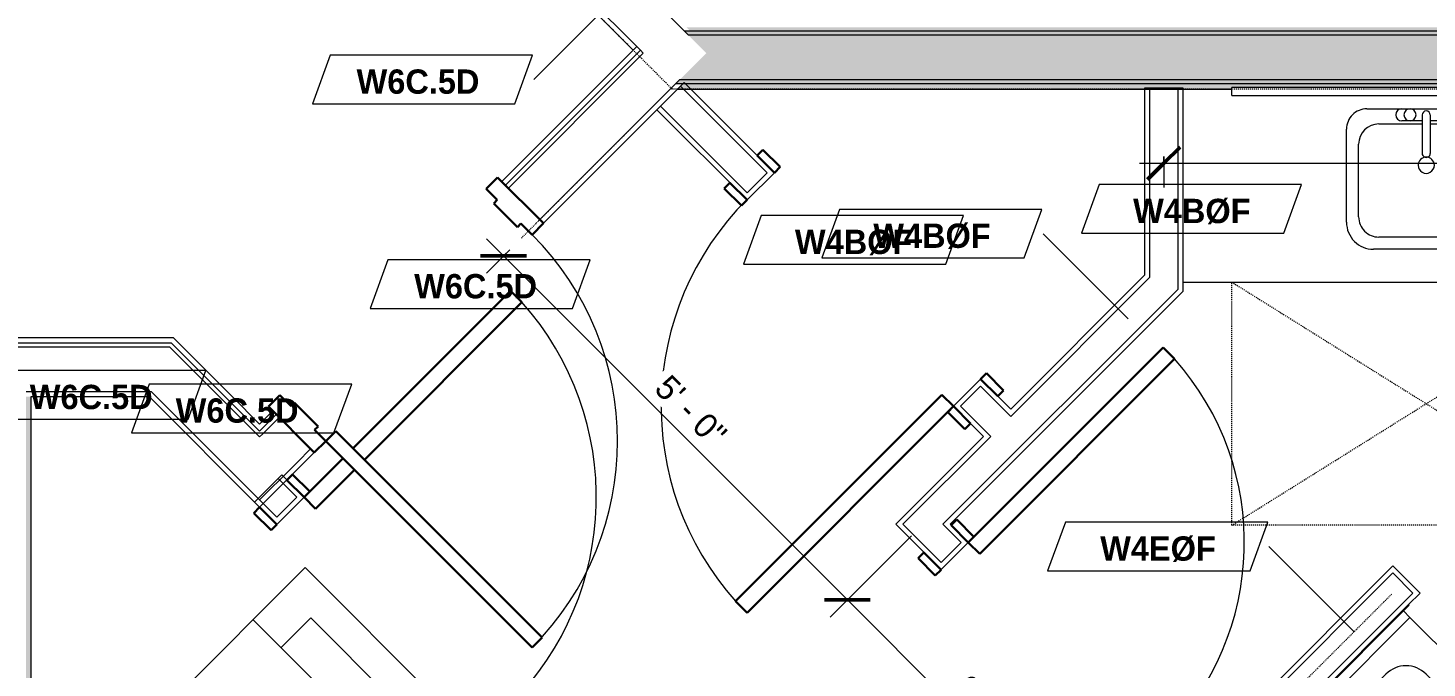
# Model space of a CAD drawing. Header units: inches. Extents: x -4010 to -1814, y 9846 to 12241.
# Drawn here: x -2518.8 to -2346.1, y 10339.9 to 10418.9 of the extents above; entities that cross this region are included whole.
import ezdxf

# ---------------------------------------------------------------- set-up
doc = ezdxf.new("R2010")
doc.units = ezdxf.units.IN
doc.header["$MEASUREMENT"] = 0
for name, pattern in [('Dash', [0.25, 0.125, -0.125]), ('Dash 3_32_', [0.1875, 0.09375, -0.09375]), ('Dash_2_', [0.25, 0.125, -0.125])]:
    doc.linetypes.add(name, pattern=pattern)
for name, color, linetype, lineweight in [('0-1', 7, 'Continuous', 5), ('0-2', 7, 'Continuous', 9), ('A-ANNO-DIMS', 211, 'Continuous', 9), ('A-ANNO-DIMS-32', 211, 'Continuous', 9), ('A-DETL-1', 90, 'Dash 3_32_', 18), ('A-DOOR-1', 7, 'Continuous', 9), ('A-DOOR-2', 10, 'Continuous', 30), ('A-DOOR-3', 31, 'Continuous', 9), ('A-DOOR-4', 31, 'Continuous', 30), ('A-DOOR-FRAM-2', 10, 'Continuous', 30), ('A-DOOR-FRAM-3', 31, 'Continuous', 30), ('A-GENM', 5, 'Continuous', 9), ('A-GENM-HDLN', 13, 'Dash', 9), ('A-WALL', 113, 'Continuous', 18), ('A-WALL-2', 250, 'Continuous', 18), ('A-WALL-3', 113, 'Continuous', 9), ('A-WALL-IDEN', 211, 'Continuous', 9), ('G-ANNO-SYMB-4', 111, 'Dash_2_', 9), ('I-WALL-1', 21, 'Continuous', 18), ('I-WALL-2', 241, 'Continuous', 5), ('I-WALL-3', 7, 'Continuous', 9), ('I-WALL-4', 2, 'Continuous', 9), ('P-SANR-FIXT', 6, 'Continuous', 9), ('Q-CASE', 31, 'Continuous', 9)]:
    doc.layers.add(name, color=color, linetype=linetype, lineweight=lineweight)
doc.styles.add('Century Gothic', font='ufonts.com_century-gothic.ttf', dxfattribs={"height": 3})
doc.styles.add('Century Gothic_B_1', font='GOTHICB.TTF', dxfattribs={"height": 3})
doc.dimstyles.new('OD_1__HACK_2', dxfattribs={"dimscale": 12, "dimtxt": 3.132505, "dimasz": 0.333333, "dimexe": 0.25, "dimexo": 0.166667, "dimgap": 0.041667, "dimtad": 1, "dimdec": 4, "dimrnd": 0.0625, "dimzin": 3, "dimdsep": 46, "dimlunit": 4, "dimtxsty": 'Century Gothic', "dimblk1": 'OBLIQUE', "dimblk2": 'OBLIQUE', "dimsah": 1, "dimcen": 0.09, "dimdle": 0.25, "dimazin": 0, "dimtfac": 1, "dimtdec": 4, "dimtix": 1, "dimtmove": 0, "dimatfit": 3, "dimfxl": 1, "dimtvp": 1, "dimtfill": 1, "dimfrac": 2, "dimtolj": 1, "dimtzin": 0, "dimarcsym": 2})

# ---------------------------------------------------------------- blocks, each defined once
blk = doc.blocks.new('HOLLOW METAL - UNIT DOOR-2191978-UNIT PLANS - 1ST FLOOR')
at = {"layer": 'A-DOOR-1'}
blk.add_arc((18, 3.875), 36, 90, 180, dxfattribs=at)
at = {"layer": 'A-DOOR-2'}
for p, q in [((18, 39.875), (16.25, 39.875)), ((16.25, 39.875), (16.25, 3.875)), ((18, 3.875), (18, 39.875)), ((16.25, 3.875), (18, 3.875))]:
    blk.add_line(p, q, dxfattribs=at)
at = {"layer": 'A-DOOR-FRAM-2'}
for p, q in [((-18, 3.875), (-20, 3.875)), ((-20, 3.875), (-20, -4.125)), ((-18, 1.9375), (-18, 3.875)), ((18, 3.875), (18, 1.9375)), ((20, 3.875), (18, 3.875)), ((20, -4.125), (20, 3.875)), ((-17.375, 1.9375), (-18, 1.9375)), ((-17.375, -2.1875), (-17.375, 1.9375)), ((18, 1.9375), (17.375, 1.9375)), ((17.375, 1.9375), (17.375, -2.1875)), ((-18, -4.125), (-18, -2.1875)), ((-18, -2.1875), (-17.375, -2.1875)), ((17.375, -2.1875), (18, -2.1875)), ((18, -2.1875), (18, -4.125)), ((-20, -4.125), (-18, -4.125)), ((18, -4.125), (20, -4.125))]:
    blk.add_line(p, q, dxfattribs=at)
blk = doc.blocks.new('CTR - 1st Phase - Common Walls_rvt-1-UNIT PLANS - 1ST FLOOR')
at = {"layer": 'I-WALL-1'}
for points in [[(-2438.62, 10411.35), (-2370.22, 10411.35), (-2370.22, 10411.54), (-2322.22, 10411.54), (-2322.22, 10411.35), (-2104.82, 10411.35), (-2104.82, 10411.98), (-2437.99, 10411.98)], [(-2518.37, 10263.71), (-2518.37, 10373.41), (-2519, 10373.41), (-2519, 10263.71)]]:
    blk.add_hatch(color=256, dxfattribs=at).paths.add_polyline_path(points, flags=0)
at = {"layer": 'I-WALL-2'}
for points in [[(-2437.49, 10412.48), (-2104.82, 10412.48), (-2104.82, 10417.98), (-2437.25, 10417.98), (-2435.06, 10415.79), (-2438.37, 10412.48)], [(-2437.25, 10417.98), (-2104.82, 10417.98), (-2104.82, 10418.48), (-2437.75, 10418.48)], [(-2431.14, 10418.48), (-2104.82, 10418.48), (-2104.82, 10418.98), (-2437.54, 10418.98), (-2437.04, 10418.48), (-2436.16, 10418.48)], [(-2437.99, 10411.98), (-2104.82, 10411.98), (-2104.82, 10412.48), (-2438.37, 10412.48), (-2438.87, 10411.98)]]:
    blk.add_hatch(color=256, dxfattribs=at).paths.add_polyline_path(points, flags=0)
at = {"layer": 'A-WALL-2'}
for p, q in [((-2437.75, 10418.48), (-2455.6, 10436.33)), ((-2443.64, 10416.58), (-2459.49, 10432.44)), ((-2437.04, 10418.48), (-2437.75, 10418.48)), ((-2437.25, 10417.98), (-2437.75, 10418.48)), ((-2437.25, 10417.98), (-2437.75, 10418.48)), ((-2435.66, 10417.98), (-2437.25, 10417.98)), ((-2436.16, 10418.48), (-2437.04, 10418.48)), ((-2104.82, 10418.48), (-2436.16, 10418.48)), ((-2104.82, 10417.98), (-2435.66, 10417.98)), ((-2443.64, 10416.58), (-2444.08, 10416.14)), ((-2443.19, 10416.14), (-2443.64, 10416.58)), ((-2443.64, 10416.58), (-2443.19, 10416.14)), ((-2443.19, 10416.14), (-2443.64, 10415.7)), ((-2442.84, 10415.79), (-2443.28, 10415.35)), ((-2442.84, 10415.79), (-2443.19, 10416.14)), ((-2443.19, 10416.14), (-2442.84, 10415.79)), ((-2459.85, 10399.49), (-2443.64, 10415.7)), ((-2459.49, 10399.14), (-2443.28, 10415.35)), ((-2438.87, 10411.98), (-2438.37, 10412.48)), ((-2437.49, 10412.48), (-2438.37, 10412.48)), ((-2104.82, 10412.48), (-2437.49, 10412.48)), ((-2455.6, 10395.25), (-2439.39, 10411.46)), ((-2438.95, 10411.9), (-2439.39, 10411.46)), ((-2438.87, 10411.98), (-2438.95, 10411.9)), ((-2437.99, 10411.98), (-2438.87, 10411.98)), ((-2104.82, 10411.98), (-2437.99, 10411.98)), ((-2526.12, 10380.04), (-2501.09, 10380.04)), ((-2526.12, 10379.54), (-2501.3, 10379.54)), ((-2501.3, 10379.54), (-2495.8, 10374.04)), ((-2501.09, 10380.04), (-2500.59, 10379.54)), ((-2500.59, 10379.54), (-2494.46, 10373.41)), ((-2519, 10374.04), (-2503.57, 10374.04)), ((-2503.57, 10374.04), (-2502.95, 10373.41)), ((-2502.95, 10373.41), (-2490.19, 10360.66)), ((-2495.8, 10374.04), (-2495.17, 10373.41)), ((-2495.17, 10373.41), (-2490.19, 10368.44)), ((-2494.46, 10373.41), (-2490.19, 10369.14)), ((-2489.75, 10369.59), (-2488.13, 10371.21)), ((-2489.75, 10369.59), (-2490.19, 10369.14)), ((-2489.4, 10369.23), (-2489.84, 10368.79)), ((-2489.4, 10369.23), (-2487.78, 10370.85)), ((-2489.84, 10368.79), (-2490.19, 10368.44)), ((-2485.51, 10365.34), (-2483.89, 10366.96)), ((-2486.3, 10364.55), (-2490.19, 10360.66)), ((-2485.51, 10365.34), (-2486.3, 10364.55))]:
    blk.add_line(p, q, dxfattribs=at)
at = {"layer": 'I-WALL-3'}
for p, q in [((-2459.93, 10432), (-2444.08, 10416.14)), ((-2444.08, 10416.14), (-2460.29, 10399.93)), ((-2455.16, 10394.81), (-2438.95, 10411.02)), ((-2438.95, 10411.02), (-2438.62, 10411.35)), ((-2438.62, 10411.35), (-2370.22, 10411.35)), ((-2500.83, 10380.66), (-2526.62, 10380.66)), ((-2500.21, 10380.04), (-2500.83, 10380.66)), ((-2493.58, 10373.41), (-2500.21, 10380.04)), ((-2518.37, 10299.62), (-2518.37, 10373.41)), ((-2518.37, 10373.41), (-2503.83, 10373.41)), ((-2503.83, 10373.41), (-2490.19, 10359.77)), ((-2490.19, 10370.03), (-2493.58, 10373.41)), ((-2488.57, 10371.65), (-2490.19, 10370.03)), ((-2485.07, 10364.9), (-2483.45, 10366.52)), ((-2489.75, 10360.22), (-2485.07, 10364.9)), ((-2490.19, 10359.77), (-2489.75, 10360.22))]:
    blk.add_line(p, q, dxfattribs=at)
at = {"layer": '0-2', "rotation": 225.0000000000013}
blk.add_blockref('HOLLOW METAL - UNIT DOOR-2191978-UNIT PLANS - 1ST FLOOR', (-2472.04, 10383.4), dxfattribs=at)
blk = doc.blocks.new('SWING - SINGLE - FLUSH - 2-10 x 6-8 - PRIVACY-V109-UNIT PLANS - 1ST FLOOR')
at = {"layer": 'A-DOOR-3'}
blk.add_arc((17, -2.37), 34.07, 180, 266.6343, dxfattribs=at)
at = {"layer": 'A-DOOR-4'}
for p, q in [((15, -2.37), (15, -36.38)), ((17, -2.37), (15, -2.37)), ((17, -2.37), (17, -36.38)), ((17, -36.38), (15, -36.38))]:
    blk.add_line(p, q, dxfattribs=at)
at = {"layer": 'A-DOOR-FRAM-3'}
for p, q in [((-20, 2.38), (-20, 3.38)), ((-20, 3.38), (-17, 3.38)), ((-17, 2.38), (-20, 2.38)), ((-17, 3.38), (-17, 2.38)), ((17, 2.38), (17, 3.38)), ((17, 3.38), (20, 3.38)), ((20, 2.38), (17, 2.38)), ((20, 3.38), (20, 2.38)), ((-20, -2.37), (-17, -2.37)), ((-20, -3.37), (-20, -2.37)), ((-17, -3.37), (-20, -3.37)), ((-17, -2.37), (-17, -3.37)), ((17, -2.37), (20, -2.37)), ((17, -3.37), (17, -2.37)), ((20, -3.37), (17, -3.37)), ((20, -2.37), (20, -3.37))]:
    blk.add_line(p, q, dxfattribs=at)
blk = doc.blocks.new('M_Sink Vanity-Square - 500 x 440mm-1372835-UNIT PLANS - 1ST FLOOR')
at = {"layer": 'P-SANR-FIXT'}
for p, q in [((-5.72, 10.23), (7.14, 10.23)), ((-5.22, 8.73), (6.46, 8.73)), ((10.46, 6.91), (10.46, -4.59)), ((-9.22, -4.59), (-9.22, 6.73)), ((-7.72, -2.72), (-7.72, 6.23)), ((8.96, 6.23), (8.96, -2.72)), ((0.12, -6.33), (0.12, -1.59)), ((1.12, -6.33), (1.12, -1.59)), ((0.12, -5.22), (-5.22, -5.22)), ((-2.88, -5.59), (0.12, -5.59)), ((6.46, -5.22), (1.12, -5.22)), ((1.12, -5.59), (3.62, -5.59)), ((7.96, -7.09), (-6.72, -7.09)), ((3.62, -7.09), (-2.88, -7.09))]:
    blk.add_line(p, q, dxfattribs=at)
for centre, radius, start, end in [((-5.72, 6.73), 3.5, 90, 180), ((-5.22, 6.23), 2.5, 90, 180), ((6.46, 6.23), 2.5, 360, 90), ((7.14, 6.91), 3.32, 360, 90), ((0.62, -0.13), 1, 360, 180), ((0.62, -0.13), 1, 180, 0), ((0.62, -1.59), 0.5, 360, 180), ((-5.22, -2.72), 2.5, 180, 270), ((6.46, -2.72), 2.5, 270, 360), ((-6.72, -4.59), 2.5, 180, 270), ((7.96, -4.59), 2.5, 270, 0), ((-2.88, -6.34), 0.75, 90, 270), ((-1.88, -6.34), 0.75, 360, 180), ((-1.88, -6.34), 0.75, 180, 0), ((0.62, -6.33), 0.5, 180, 0), ((2.62, -6.34), 0.75, 0, 180), ((2.62, -6.34), 0.75, 180, 0), ((3.62, -6.34), 0.75, 270, 90)]:
    blk.add_arc(centre, radius, start, end, dxfattribs=at)
blk = doc.blocks.new('Bath Vanity - Bath Vanity 60_-3668790-UNIT PLANS - 1ST FLOOR')
at = {"layer": 'Q-CASE'}
for p, q in [((30.74, 24), (-29.26, 24)), ((-29.26, 24), (-29.26, 0.19))]:
    blk.add_line(p, q, dxfattribs=at)
blk = doc.blocks.new('BATHROOM MIRROR - BATHROOM MIRROR 48_-3124766-UNIT PLANS - 1ST FLOOR')
at = {"layer": 'Q-CASE'}
for p, q in [((24.74, 24), (-23.26, 24)), ((-23.26, 23), (-23.26, 24)), ((-23.26, 23), (24.74, 23)), ((24.74, 24), (24.74, 23))]:
    blk.add_line(p, q, dxfattribs=at)
blk = doc.blocks.new('CTS6032CP - CTS6032CP-3806650-UNIT PLANS - 1ST FLOOR')
at = {"layer": 'P-SANR-FIXT'}
for p, q in [((0.12, 33), (0, 33)), ((0, 0), (0, 33)), ((0.12, 0.12), (0.12, 33)), ((60, 33), (59.88, 33)), ((59.88, 33), (59.88, 0.12)), ((60, 33), (60, 0)), ((0.12, 32), (1.25, 32)), ((58.75, 32), (1.25, 32)), ((1.25, 4.25), (1.25, 32)), ((58.75, 32), (59.88, 32)), ((58.75, 32), (58.75, 4.31)), ((7.6, 28.46), (53.48, 28.46)), ((52.5, 26), (13.5, 26)), ((4.1, 7.77), (4.1, 24.96)), ((56.98, 24.96), (56.98, 7.77)), ((10, 22.5), (10, 8.75)), ((56, 8.75), (56, 22.5)), ((4.31, 4.25), (1.25, 8.02)), ((58.75, 7.23), (55.94, 4.25)), ((13.5, 5.25), (52.5, 5.25)), ((4.25, 1.25), (1.25, 4.25)), ((22.5, 4.25), (4.31, 4.25)), ((53.48, 4.27), (7.6, 4.27)), ((22.5, 1.25), (22.5, 4.25)), ((37.5, 4.25), (37.5, 1.25)), ((55.94, 4.25), (37.5, 4.25)), ((58.75, 4.31), (55.69, 1.25)), ((37.5, 3.25), (22.5, 3.25)), ((22.5, 2.25), (37.5, 2.25)), ((60, 0), (0, 0)), ((59.88, 0.12), (0.12, 0.12)), ((55.69, 1.25), (4.25, 1.25))]:
    blk.add_line(p, q, dxfattribs=at)
for centre, radius, start, end in [((7.6, 24.96), 3.5, 90, 180), ((53.48, 24.96), 3.5, 360, 90), ((13.5, 22.5), 3.5, 90, 180), ((52.5, 22.5), 3.5, 360, 90), ((52, 16.25), 1.63, 0, 180), ((52, 16.25), 1.63, 180, 360), ((13.5, 8.75), 3.5, 180, 270), ((52.5, 8.75), 3.5, 270, 0), ((7.6, 7.77), 3.5, 180, 270), ((53.48, 7.77), 3.5, 270, 0)]:
    blk.add_arc(centre, radius, start, end, dxfattribs=at)
blk = doc.blocks.new('SWING - SINGLE - FLUSH - 3-0 x 6-8 - PASSAGE-3208263-UNIT PLANS - 1ST FLOOR')
at = {"layer": 'A-DOOR-3'}
blk.add_arc((18, -2.37), 36.07, 180, 266.8211, dxfattribs=at)
at = {"layer": 'A-DOOR-4'}
for p, q in [((16, -2.37), (16, -38.39)), ((18, -2.37), (16, -2.37)), ((18, -2.37), (18, -38.39)), ((18, -38.39), (16, -38.39))]:
    blk.add_line(p, q, dxfattribs=at)
at = {"layer": 'A-DOOR-FRAM-3'}
for p, q in [((-21, 2.38), (-21, 3.38)), ((-21, 3.38), (-18, 3.38)), ((-18, 2.38), (-21, 2.38)), ((-18, 3.38), (-18, 2.38)), ((18, 2.38), (18, 3.38)), ((18, 3.38), (21, 3.38)), ((21, 2.38), (18, 2.38)), ((21, 3.38), (21, 2.38)), ((-21, -2.37), (-18, -2.37)), ((-21, -3.37), (-21, -2.37)), ((-18, -3.37), (-21, -3.37)), ((-18, -2.37), (-18, -3.37)), ((18, -2.37), (21, -2.37)), ((18, -3.37), (18, -2.37)), ((21, -3.37), (18, -3.37)), ((21, -2.37), (21, -3.37))]:
    blk.add_line(p, q, dxfattribs=at)
blk = doc.blocks.new('SWING - SINGLE - FLUSH - 3-0 x 6-8 - PASSAGE-V114-UNIT PLANS - 1ST FLOOR')
at = {"layer": 'A-DOOR-3'}
blk.add_arc((18, -2.37), 36.07, 180, 266.8211, dxfattribs=at)
at = {"layer": 'A-DOOR-4'}
for p, q in [((16, -2.37), (16, -9.17)), ((18, -2.37), (16, -2.37)), ((18, -2.37), (18, -9.17)), ((16, -10.92), (16, -38.39)), ((18, -10.92), (18, -38.39)), ((18, -38.39), (16, -38.39))]:
    blk.add_line(p, q, dxfattribs=at)
at = {"layer": 'A-DOOR-FRAM-3'}
for p, q in [((-21, 2.38), (-21, 3.38)), ((-21, 3.38), (-18, 3.38)), ((-18, 2.38), (-21, 2.38)), ((-18, 3.38), (-18, 2.38)), ((18, 2.38), (18, 3.38)), ((18, 3.38), (21, 3.38)), ((21, 2.38), (18, 2.38)), ((21, 3.38), (21, 2.38)), ((-21, -2.37), (-18, -2.37)), ((-21, -3.37), (-21, -2.37)), ((-18, -3.37), (-21, -3.37)), ((-18, -2.37), (-18, -3.37)), ((18, -2.37), (21, -2.37)), ((18, -3.37), (18, -2.37)), ((21, -3.37), (18, -3.37)), ((21, -2.37), (21, -3.37))]:
    blk.add_line(p, q, dxfattribs=at)
blk = doc.blocks.new('Stacked Washer and Dryer - 26_x25_ - Private-1352637-UNIT PLANS - 1ST FLOOR')
at = {"layer": 'P-SANR-FIXT'}
for p, q in [((0, 13.625), (32.4375, 13.625)), ((0, 13.625), (0, -13.625)), ((23.34375, 13.625), (23.34375, -13.625)), ((32.4375, 13.625), (32.4375, -13.625)), ((23.34375, 8.75), (28.53125, 8.75)), ((28.53125, 8.75), (28.53125, -8.75)), ((28.53125, -8.75), (23.34375, -8.75)), ((32.4375, -13.625), (0, -13.625))]:
    blk.add_line(p, q, dxfattribs=at)
blk = doc.blocks.new('ADA Clearances - 30_x48_-V157-UNIT PLANS - 1ST FLOOR')
at = {"layer": 'A-GENM-HDLN'}
for p, q in [((15, 24), (-15, -24)), ((-15, 24), (15, -24)), ((-15, -24), (-15, 24)), ((-15, 24), (15, 24)), ((15, -24), (-15, -24))]:
    blk.add_line(p, q, dxfattribs=at)
blk = doc.blocks.new('DIMBLOCK81-UNIT PLANS - 1ST FLOOR')
at = {"layer": 'A-ANNO-DIMS-32'}
for p, q in [((-2409.75, 10356.25), (-2419.78, 10346.22)), ((-2417.66, 10348.34), (-2409.75, 10356.25)), ((-2384.42, 10315.11), (-2417.66, 10348.34)), ((-2373.33, 10326.2), (-2386.54, 10312.99)), ((-2384.42, 10315.11), (-2373.33, 10326.2))]:
    blk.add_line(p, q, dxfattribs=at)
at = {"layer": 'A-ANNO-DIMS-32', "lineweight": 50}
for p, q in [((-2417.66, 10348.34), (-2420.49, 10348.34)), ((-2417.66, 10348.34), (-2414.83, 10348.34)), ((-2384.42, 10315.11), (-2387.25, 10315.11)), ((-2384.42, 10315.11), (-2381.59, 10315.11))]:
    blk.add_line(p, q, dxfattribs=at)
at = {"layer": 'A-ANNO-DIMS-32', "color": 0, "insert": (-2402.5, 10339.33), "char_height": 3, "width": 15.394, "attachment_point": 1, "rotation": 315, "line_spacing_factor": 0.984502, "style": 'Century Gothic', "bg_fill": 3, "box_fill_scale": 1.25, "bg_fill_color": 256, "bg_fill_true_color": 13158600, "bg_fill_transparency": 0}
blk.add_mtext('3\' - 11"', dxfattribs=at)
blk = doc.blocks.new('_Oblique')
at = {"color": 0, "linetype": 'ByBlock', "lineweight": -2}
blk.add_line((-0.5, -0.5), (0.5, 0.5), dxfattribs=at)
blk = doc.blocks.new('DIMBLOCK82-UNIT PLANS - 1ST FLOOR')
at = {"layer": 'A-ANNO-DIMS-32'}
for p, q in [((-2417.66, 10348.34), (-2462.21, 10392.89)), ((-2459.33, 10391.53), (-2462.21, 10388.65)), ((-2460.08, 10390.77), (-2459.33, 10391.53)), ((-2409.75, 10356.25), (-2419.78, 10346.22)), ((-2417.66, 10348.34), (-2409.75, 10356.25))]:
    blk.add_line(p, q, dxfattribs=at)
at = {"layer": 'A-ANNO-DIMS-32', "lineweight": 50}
for p, q in [((-2460.08, 10390.77), (-2462.91, 10390.77)), ((-2460.08, 10390.77), (-2457.26, 10390.77)), ((-2417.66, 10348.34), (-2420.49, 10348.34)), ((-2417.66, 10348.34), (-2414.83, 10348.34))]:
    blk.add_line(p, q, dxfattribs=at)
at = {"layer": 'A-ANNO-DIMS-32', "color": 0, "insert": (-2439.51, 10376.34), "char_height": 3, "width": 12.5897, "attachment_point": 1, "rotation": 315, "line_spacing_factor": 0.984502, "style": 'Century Gothic', "bg_fill": 3, "box_fill_scale": 1.25, "bg_fill_color": 256, "bg_fill_true_color": 13158600, "bg_fill_transparency": 0}
blk.add_mtext('5\' - 0"', dxfattribs=at)
blk = doc.blocks.new('DIMBLOCK138-UNIT PLANS - 1ST FLOOR')
at = {"layer": 'A-ANNO-DIMS-32', "lineweight": 50}
for p, q in [((-2378.6, 10402.19), (-2376.6, 10404.19)), ((-2281.6, 10402.19), (-2279.6, 10404.19)), ((-2378.6, 10402.19), (-2380.6, 10400.19)), ((-2281.6, 10402.19), (-2283.6, 10400.19))]:
    blk.add_line(p, q, dxfattribs=at)
at = {"layer": 'A-ANNO-DIMS-32'}
for p, q in [((-2381.6, 10402.19), (-2281.6, 10402.19)), ((-2378.6, 10403.02), (-2378.6, 10399.19)), ((-2378.6, 10402.19), (-2378.6, 10403.02)), ((-2281.6, 10403.02), (-2281.6, 10399.19)), ((-2281.6, 10402.19), (-2281.6, 10403.02))]:
    blk.add_line(p, q, dxfattribs=at)
at = {"layer": 'A-ANNO-DIMS-32', "color": 0, "insert": (-2335.34, 10406.54), "char_height": 3, "width": 12.5897, "attachment_point": 1, "line_spacing_factor": 0.984502, "style": 'Century Gothic', "bg_fill": 3, "box_fill_scale": 1.25, "bg_fill_color": 256, "bg_fill_true_color": 13158600, "bg_fill_transparency": 0}
blk.add_mtext('8\' - 1"', dxfattribs=at)
blk = doc.blocks.new('Wall Tag - Arch Wall-3956453-UNIT PLANS - 1ST FLOOR')
at = {"layer": 'A-WALL-IDEN'}
for p, q in [((-0.3561, 0.0937), (-0.4244, -0.0937)), ((0.4244, 0.0937), (-0.3561, 0.0937)), ((0.3561, -0.0937), (0.4244, 0.0937)), ((-0.4244, -0.0937), (0.3561, -0.0937))]:
    blk.add_line(p, q, dxfattribs=at)

msp = doc.modelspace()

# ---------------------------------------------------------------- linework, layer by layer
at = {"layer": 'A-DETL-1'}
for p, q in [((-2444.51464, 10406.33722), (-2457.91237, 10392.93948)), ((-2350.51592, 10349.01508), (-2371.91464, 10327.61636))]:
    msp.add_line(p, q, dxfattribs=at)
at = {"layer": 'A-WALL'}
for p, q in [((-2427.55135, 10401.03054), (-2438.24439, 10411.72358)), ((-2380.34569, 10388.12823), (-2380.34569, 10411.46386)), ((-2376.84569, 10386.67848), (-2376.84569, 10411.46386)), ((-2440.71927, 10409.24871), (-2430.02622, 10398.55566)), ((-2430.02622, 10398.55566), (-2427.55135, 10401.03054)), ((-2380.34569, 10388.12823), (-2397.49736, 10370.97655)), ((-2376.84569, 10386.67848), (-2405.85861, 10357.66556)), ((-2401.21162, 10374.69081), (-2403.68649, 10372.21593)), ((-2397.49736, 10370.97655), (-2401.21162, 10374.69081)), ((-2403.68649, 10372.21593), (-2399.97224, 10368.50168)), ((-2399.97224, 10368.50168), (-2410.80836, 10357.66556)), ((-2485.5849, 10360.99919), (-2487.89372, 10363.30801)), ((-2490.3686, 10360.83313), (-2488.05978, 10358.52431)), ((-2488.05978, 10358.52431), (-2485.5849, 10360.99919)), ((-2406.09479, 10352.95199), (-2410.80836, 10357.66556)), ((-2403.61992, 10355.42686), (-2405.85861, 10357.66556)), ((-2406.09479, 10352.95199), (-2403.61992, 10355.42686)), ((-2375.09947, 10326.90641), (-2350.35073, 10351.65515)), ((-2347.87586, 10349.18027), (-2350.35073, 10351.65515)), ((-2372.62459, 10324.43154), (-2347.87586, 10349.18027))]:
    msp.add_line(p, q, dxfattribs=at)
at = {"layer": 'A-WALL-3'}
for p, q in [((-2437.80245, 10412.16552), (-2441.16121, 10408.80676)), ((-2426.66746, 10401.03054), (-2437.80245, 10412.16552)), ((-2380.97069, 10411.46386), (-2380.97069, 10388.38711)), ((-2376.22069, 10411.46386), (-2380.97069, 10411.46386)), ((-2376.22069, 10386.4196), (-2376.22069, 10411.46386)), ((-2441.16121, 10408.80676), (-2430.02622, 10397.67178)), ((-2430.02622, 10397.67178), (-2426.66746, 10401.03054)), ((-2380.97069, 10388.38711), (-2397.49736, 10371.86043)), ((-2404.97473, 10357.66556), (-2376.22069, 10386.4196)), ((-2401.21162, 10375.57469), (-2404.57038, 10372.21593)), ((-2397.49736, 10371.86043), (-2401.21162, 10375.57469)), ((-2404.57038, 10372.21593), (-2400.85612, 10368.50168)), ((-2400.85612, 10368.50168), (-2411.69224, 10357.66556)), ((-2487.45178, 10363.74995), (-2490.81054, 10360.39119)), ((-2484.70102, 10360.99919), (-2487.45178, 10363.74995)), ((-2488.05978, 10357.64043), (-2484.70102, 10360.99919)), ((-2490.81054, 10360.39119), (-2488.05978, 10357.64043)), ((-2411.69224, 10357.66556), (-2406.09479, 10352.0681)), ((-2402.73604, 10355.42686), (-2404.97473, 10357.66556)), ((-2406.09479, 10352.0681), (-2402.73604, 10355.42686))]:
    msp.add_line(p, q, dxfattribs=at)
at = {"layer": 'A-WALL-IDEN'}
for p, q in [((-2445.84278, 10423.03418), (-2456.35398, 10412.52299)), ((-2382.99933, 10382.99971), (-2393.51053, 10393.51091)), ((-2355.11677, 10344.41423), (-2365.62797, 10354.92543))]:
    msp.add_line(p, q, dxfattribs=at)
at = {"layer": 'G-ANNO-SYMB-4'}
for p, q in [((-2439.28702, 10411.3519), (-2492.33811, 10464.40299)), ((-2069.36124, 10411.3519), (-2439.28702, 10411.3519))]:
    msp.add_line(p, q, dxfattribs=at)
at = {"layer": 'I-WALL-4'}
for p, q in [((-2350.35073, 10352.53903), (-2375.09947, 10327.79029)), ((-2346.99197, 10349.18027), (-2350.35073, 10352.53903)), ((-2348.40619, 10347.76606), (-2346.99197, 10349.18027))]:
    msp.add_line(p, q, dxfattribs=at)

# ---------------------------------------------------------------- block references
at = {"layer": '0-1'}
msp.add_blockref('CTR - 1st Phase - Common Walls_rvt-1-UNIT PLANS - 1ST FLOOR', (0, 0), dxfattribs=at)
at = {"layer": 'A-DOOR-3'}
for name, p, rotation in [('SWING - SINGLE - FLUSH - 3-0 x 6-8 - PASSAGE-3208263-UNIT PLANS - 1ST FLOOR', (-2415.61892, 10386.62323), 314.9999999999333), ('SWING - SINGLE - FLUSH - 3-0 x 6-8 - PASSAGE-V114-UNIT PLANS - 1ST FLOOR', (-2473.65247, 10346.59189), 134.9999999999737), ('SWING - SINGLE - FLUSH - 2-10 x 6-8 - PRIVACY-V109-UNIT PLANS - 1ST FLOOR', (-2392.3946, 10341.72667), 134.9999999999333)]:
    msp.add_blockref(name, p, dxfattribs=dict(at, rotation=rotation))
at = {"layer": 'A-GENM', "rotation": 89.99999999982086}
msp.add_blockref('ADA Clearances - 30_x48_-V157-UNIT PLANS - 1ST FLOOR', (-2346.22069, 10372.5394), dxfattribs=at)
at = {"layer": 'A-WALL-IDEN', "xscale": 31.99999999999999, "yscale": 31.99999999999999, "zscale": 31.99999999999999}
for p in [(-2470.08569, 10412.52299), (-2510.41472, 10373.62138), (-2492.40816, 10371.94914)]:
    msp.add_blockref('Wall Tag - Arch Wall-3956453-UNIT PLANS - 1ST FLOOR', p, dxfattribs=at)
at = {"layer": 'P-SANR-FIXT'}
for name, p, rotation in [('M_Sink Vanity-Square - 500 x 440mm-1372835-UNIT PLANS - 1ST FLOOR', (-2345.603, 10401.82206), 180), ('Stacked Washer and Dryer - 26_x25_ - Private-1352637-UNIT PLANS - 1ST FLOOR', (-2497.86682, 10319.75322), 45.00000000003374), ('CTS6032CP - CTS6032CP-3806650-UNIT PLANS - 1ST FLOOR', (-2371.74071, 10324.43154), 314.9999999997807)]:
    msp.add_blockref(name, p, dxfattribs=dict(at, rotation=rotation))
at = {"layer": 'Q-CASE', "rotation": 180}
msp.add_blockref('Bath Vanity - Bath Vanity 60_-3668790-UNIT PLANS - 1ST FLOOR', (-2345.48298, 10411.5394), dxfattribs=at)
at = {"layer": 'Q-CASE'}
msp.add_blockref('BATHROOM MIRROR - BATHROOM MIRROR 48_-3124766-UNIT PLANS - 1ST FLOOR', (-2346.95839, 10387.5394), dxfattribs=at)

# ---------------------------------------------------------------- texts
at = {"layer": 'A-WALL-IDEN', "char_height": 3, "attachment_point": 1, "style": 'Century Gothic_B_1'}
for s, insert, width in [('W6C.5D', (-2478.22129, 10413.77052), 19.594), ('W4BØF', (-2382.39359, 10397.81426), 17.372), ('W6C.5D', (-2518.55032, 10374.86891), 19.594), ('W6C.5D', (-2500.54376, 10373.19667), 19.594)]:
    msp.add_mtext(s, dxfattribs=dict(at, insert=insert, width=width))

# ---------------------------------------------------------------- next in the draw order: dimensions: what is measured, and where the dimension line sits
at = {"layer": 'A-ANNO-DIMS'}
dim = msp.add_linear_dim(base=(-2281.59569, 10402.19088), p1=(-2378.59569, 10405.01931), p2=(-2281.59569, 10405.01931), dimstyle='OD_1__HACK_2', override={"dimpost": '<>', "dimfxl": 97}, dxfattribs=at)
dim.commit()
dim.dimension.update_dxf_attribs({"geometry": 'DIMBLOCK138-UNIT PLANS - 1ST FLOOR', "text_midpoint": (-2330.09569, 10404.26634)})
dim = msp.add_linear_dim(base=(-2417.65735, 10348.34169), p1=(-2371.91464, 10327.61636), p2=(-2408.33349, 10357.66556), angle=315, dimstyle='OD_1__HACK_2', override={"dimpost": '<>', "dimfxl": 47.215318}, dxfattribs=at)
dim.commit()
dim.dimension.update_dxf_attribs({"geometry": 'DIMBLOCK81-UNIT PLANS - 1ST FLOOR', "text_midpoint": (-2399.57277, 10333.19226)})

# ---------------------------------------------------------------- next in the draw order: block references
at = {"layer": 'A-WALL-IDEN', "xscale": 31.99999999999999, "yscale": 31.99999999999999, "zscale": 31.99999999999999}
for p in [(-2375.17767, 10396.56673), (-2379.35968, 10354.92543)]:
    msp.add_blockref('Wall Tag - Arch Wall-3956453-UNIT PLANS - 1ST FLOOR', p, dxfattribs=at)

# ---------------------------------------------------------------- next in the draw order: texts
at = {"layer": 'A-WALL-IDEN', "insert": (-2386.45591, 10356.17296), "char_height": 3, "width": 17.069, "attachment_point": 1, "style": 'Century Gothic_B_1'}
msp.add_mtext('W4EØF', dxfattribs=at)

# ---------------------------------------------------------------- next in the draw order: dimensions: what is measured, and where the dimension line sits
at = {"layer": 'A-ANNO-DIMS'}
dim = msp.add_linear_dim(base=(-2460.08375, 10390.7681), p1=(-2408.33349, 10357.66556), p2=(-2457.91237, 10392.93948), angle=315, dimstyle='OD_1__HACK_2', override={"dimpost": '<>', "dimfxl": 60.846659}, dxfattribs=at)
dim.commit()
dim.dimension.update_dxf_attribs({"geometry": 'DIMBLOCK82-UNIT PLANS - 1ST FLOOR', "text_midpoint": (-2437.40298, 10371.02247)})

# ---------------------------------------------------------------- next in the draw order: block references
at = {"layer": 'A-WALL-IDEN', "xscale": 31.99999999999999, "yscale": 31.99999999999999, "zscale": 31.99999999999999}
for p in [(-2416.91238, 10392.7505), (-2407.24223, 10393.51091), (-2462.97624, 10387.28445)]:
    msp.add_blockref('Wall Tag - Arch Wall-3956453-UNIT PLANS - 1ST FLOOR', p, dxfattribs=at)

# ---------------------------------------------------------------- next in the draw order: texts
at = {"layer": 'A-WALL-IDEN', "char_height": 3, "attachment_point": 1, "style": 'Century Gothic_B_1'}
for s, insert, width in [('W4BØF', (-2424.1283, 10393.99804), 17.372), ('W4BØF', (-2414.45815, 10394.75844), 17.372), ('W6C.5D', (-2471.11185, 10388.53198), 19.594)]:
    msp.add_mtext(s, dxfattribs=dict(at, insert=insert, width=width))

doc.saveas('drawing.dxf')
